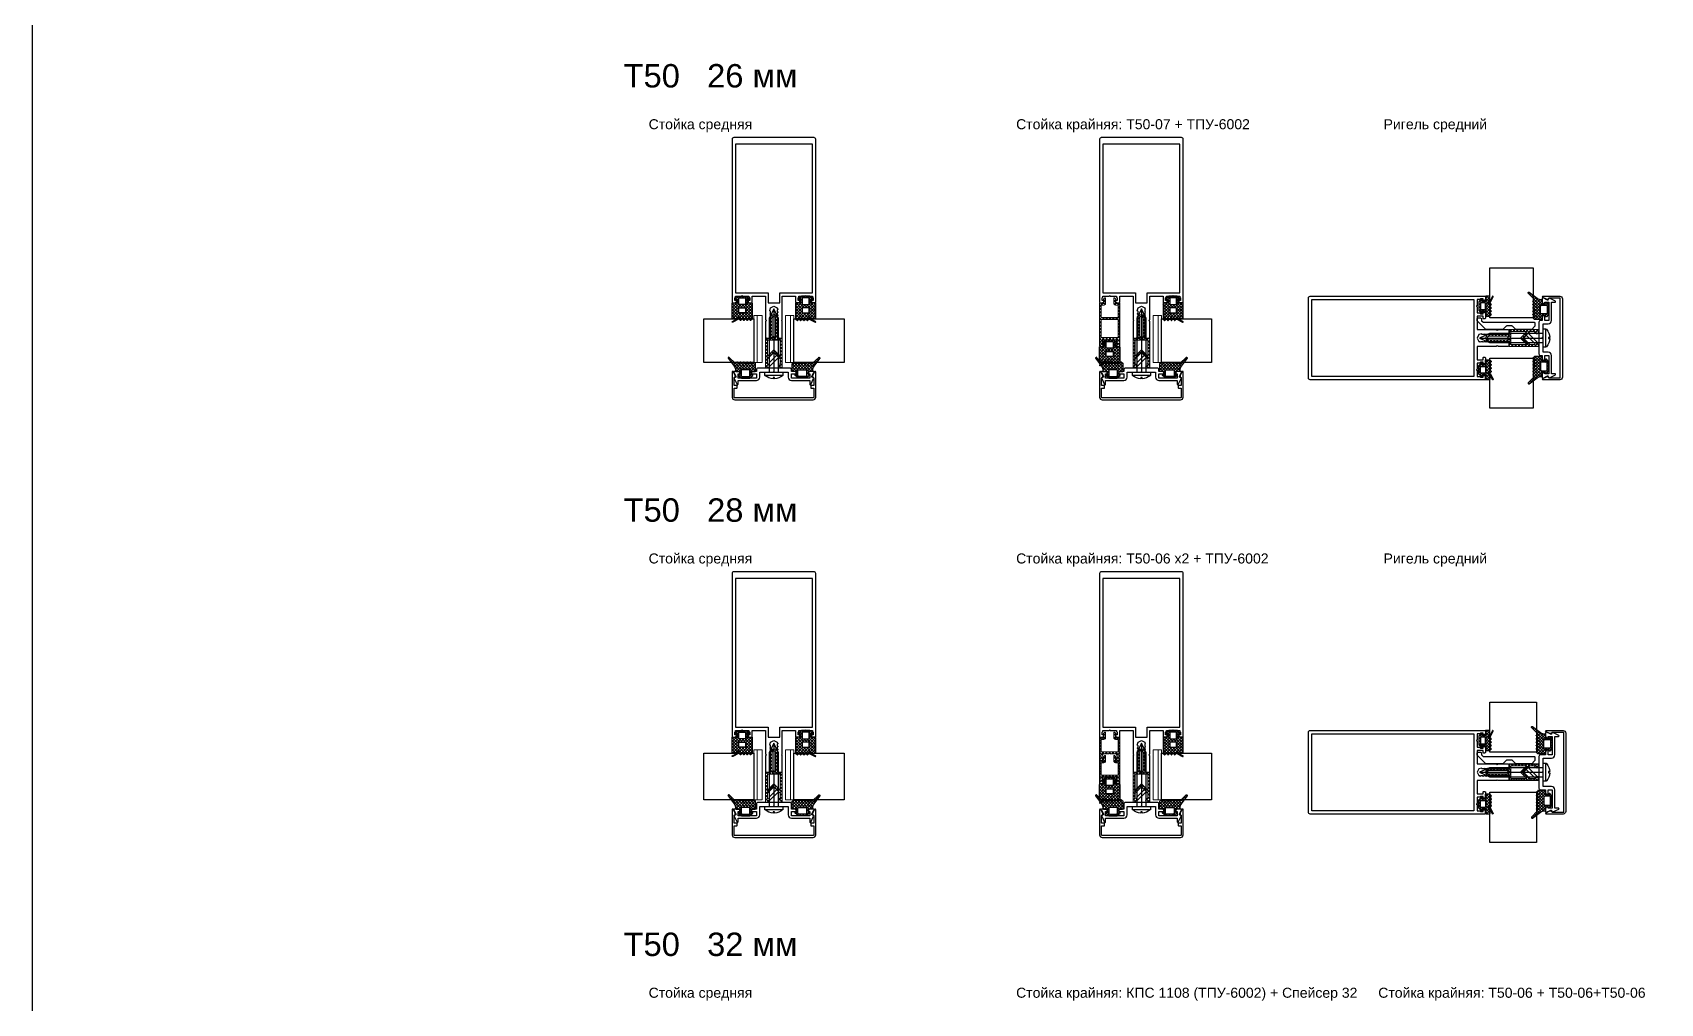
# Model space of a CAD drawing. Header units: millimetres. Extents: x 1744 to 18744, y -2272 to 2782.
# Drawn here: x 12119 to 13093, y -409 to 172 of the extents above; entities that cross this region are included whole.
import ezdxf

# ---------------------------------------------------------------- set-up
doc = ezdxf.new("R2010")
doc.units = ezdxf.units.MM
doc.layers.add('Steklopaket', color=5, linetype='Continuous')
doc.layers.add('подписи', color=7, linetype='Continuous')
for name, color, linetype, lineweight in [('Подкладки', 1, 'Continuous', 20), ('Уплотнители', 1, 'Continuous', 20), ('Штриховка', 1, 'Continuous', 5)]:
    doc.layers.add(name, color=color, linetype=linetype, lineweight=lineweight)
doc.styles.get("Standard").update_dxf_attribs({"font": 'arial.ttf'})

# ---------------------------------------------------------------- blocks, each defined once
blk = doc.blocks.new('КП45548')
at = {"color": 146, "true_color": 0x105689}
blk.add_lwpolyline([(-25, 21.5, 0.414214), (-24.5, 21), (-23.57, 21, 0.116434), (-23.44, 21.03), (-22.67, 21.42, 0.284079), (-22.5, 21.69), (-22.5, 22.2, 0.414214), (-22.8, 22.5), (-23.5, 22.5), (-23.5, 24), (-23.09, 24.41, 0.198912), (-23, 24.62), (-23, 25), (-19.44, 25, 0.284079), (-19.17, 25.17), (-19, 25.5), (-18.83, 25.17, 0.284079), (-18.56, 25), (-15, 25), (-15, 24.62, 0.198912), (-14.91, 24.41), (-14.5, 24), (-14.5, 22.5), (-15.2, 22.5, 0.414214), (-15.5, 22.2), (-15.5, 21.69, 0.284079), (-15.33, 21.42), (-14.56, 21.03, 0.116434), (-14.43, 21), (-13.5, 21, 0.414214), (-13, 21.5), (-13, 25), (-5, 25), (-5, 11.12, 0.198912), (-4.91, 10.91), (-4.5, 10.5), (-4.91, 10.09, 0.198912), (-5, 9.88), (-5, 0.5, 0.414214), (-4.5, 0), (-3.12, 0, 0.198912), (-2.91, 0.09), (-2.09, 0.91, 0.198912), (-2, 1.12), (-2, 1.46, 0.284079), (-2.17, 1.73), (-2.5, 1.9), (-2.17, 2.07, 0.284079), (-2, 2.34), (-2, 3.26, 0.284079), (-2.17, 3.53), (-2.5, 3.7), (-2.17, 3.87, 0.284079), (-2, 4.14), (-2, 5.06, 0.284079), (-2.17, 5.33), (-2.5, 5.5), (-2.17, 5.67, 0.284079), (-2, 5.94), (-2, 6.86, 0.284079), (-2.17, 7.13), (-2.5, 7.3), (-2.17, 7.47, 0.284079), (-2, 7.74), (-2, 8.66, 0.284079), (-2.17, 8.93), (-2.5, 9.1), (-2.17, 9.27, 0.284079), (-2, 9.54), (-2, 10.46, 0.284079), (-2.17, 10.73), (-2.5, 10.9), (-2.17, 11.07, 0.284079), (-2, 11.34), (-2, 12.26, 0.284079), (-2.17, 12.53), (-2.5, 12.7), (-2.17, 12.87, 0.284079), (-2, 13.14), (-2, 14.06, 0.284079), (-2.17, 14.33), (-2.5, 14.5), (-2.17, 14.67, 0.284079), (-2, 14.94), (-2, 15.86, 0.284079), (-2.17, 16.13), (-2.5, 16.3), (-2, 18), (0, 19), (2, 18), (2, 17.64, 0.284079), (2.17, 17.37), (2.5, 17.2), (2.17, 17.03, 0.284079), (2, 16.76), (2, 15.84, 0.284079), (2.17, 15.57), (2.5, 15.4), (2.17, 15.23, 0.284079), (2, 14.96), (2, 14.04, 0.284079), (2.17, 13.77), (2.5, 13.6), (2.17, 13.43, 0.284079), (2, 13.16), (2, 12.24, 0.284079), (2.17, 11.97), (2.5, 11.8), (2.17, 11.63, 0.284079), (2, 11.36), (2, 10.44, 0.284079), (2.17, 10.17), (2.5, 10), (2.17, 9.83, 0.284079), (2, 9.56), (2, 8.64, 0.284079), (2.17, 8.37), (2.5, 8.2), (2.17, 8.03, 0.284079), (2, 7.76), (2, 6.84, 0.284079), (2.17, 6.57), (2.5, 6.4), (2.17, 6.23, 0.284079), (2, 5.96), (2, 5.04, 0.284079), (2.17, 4.77), (2.5, 4.6), (2.17, 4.43, 0.284079), (2, 4.16), (2, 3.24, 0.284079), (2.17, 2.97), (2.5, 2.8), (2.17, 2.63, 0.284079), (2, 2.36), (2, 1.12, 0.198912), (2.09, 0.91), (2.91, 0.09, 0.198912), (3.12, 0), (4.5, 0, 0.414214), (5, 0.5), (5, 9.88, 0.198912), (4.91, 10.09), (4.5, 10.5), (4.91, 10.91, 0.198912), (5, 11.12), (5, 25), (13, 25), (13, 21.5, 0.414214), (13.5, 21), (14.43, 21, 0.116434), (14.56, 21.03), (15.33, 21.42, 0.284079), (15.5, 21.69), (15.5, 22.2, 0.414214), (15.2, 22.5), (14.5, 22.5), (14.5, 24), (14.91, 24.41, 0.198912), (15, 24.62), (15, 25), (18.56, 25, 0.284079), (18.83, 25.17), (19, 25.5), (19.17, 25.17, 0.284079), (19.44, 25), (23, 25), (23, 24.62, 0.198912), (23.09, 24.41), (23.5, 24), (23.5, 22.5), (22.8, 22.5, 0.414214), (22.5, 22.2), (22.5, 21.69, 0.284079), (22.67, 21.42), (23.44, 21.03, 0.116434), (23.57, 21), (24.5, 21, 0.414214), (25, 21.5), (25, 119, 0.414214), (24, 120), (-24, 120, 0.414214), (-25, 119)], format="xyb", close=True, dxfattribs=at)
blk.add_lwpolyline([(-3.5, 27), (-3.5, 21), (3.5, 21), (3.5, 27), (23, 27), (23, 116), (-23, 116), (-23, 27)], close=True, dxfattribs=at)
blk = doc.blocks.new('ТПУ-6002')
at = {"true_color": 0xafd9aa}
h = blk.add_hatch(dxfattribs=at)
h.set_pattern_fill('ANSI37', color=9, scale=10, angle=180, style=0)
h.set_pattern_definition([(225, (359.6389, 110.4286), (0.8838835, -0.8838835), []), (315, (359.6389, 110.4286), (0.8838835, 0.8838835), [])])
edge = h.paths.add_edge_path(flags=16)
edge.add_line((1.75, -1), (-1.75, -1))
edge.add_arc((-1.75, -1.25), 0.25, 90, 180)
edge.add_line((-2, -1.25), (-2, -4.75))
edge.add_arc((-1.75, -4.75), 0.25, 180, 270)
edge.add_line((-1.75, -5), (1.75, -5))
edge.add_arc((1.75, -4.75), 0.25, 270, 360)
edge.add_line((2, -4.75), (2, -1.25))
edge.add_arc((1.75, -1.25), 0.25, 0, 90)
edge = h.paths.add_edge_path()
edge.add_line((2.37, -12.66), (4.04, -13.57))
edge.add_arc((4.16, -13.35), 0.25, 241.51963, 270)
edge.add_line((4.16, -13.6), (5.75, -13.6))
edge.add_arc((5.75, -13.35), 0.25, 270, 360)
edge.add_line((6, -13.35), (6, -4.25))
edge.add_arc((5.75, -4.25), 0.25, 0, 90)
edge.add_line((5.75, -4), (3.25, -4))
edge.add_arc((3.25, -3.75), 0.25, 180, 270, ccw=False)
edge.add_line((3, -3.75), (3, -2.25))
edge.add_arc((3.25, -2.25), 0.25, 90, 180, ccw=False)
edge.add_line((3.25, -2), (3.9, -2))
edge.add_arc((3.9, -1.75), 0.25, 270, 405.06464)
edge.add_line((4.08, -1.57), (2.57, -0.07))
edge.add_arc((2.4, -0.25), 0.25, 45.06464, 90)
edge.add_line((2.4, 0), (-2.4, 0))
edge.add_arc((-2.4, -0.25), 0.25, 90, 134.93536)
edge.add_line((-2.57, -0.07), (-4.08, -1.57))
edge.add_arc((-3.9, -1.75), 0.25, 134.93536, 270)
edge.add_line((-3.9, -2), (-3.25, -2))
edge.add_arc((-3.25, -2.25), 0.25, 0, 90, ccw=False)
edge.add_line((-3, -2.25), (-3, -3.75))
edge.add_arc((-3.25, -3.75), 0.25, -90, 0, ccw=False)
edge.add_line((-3.25, -4), (-5.75, -4))
edge.add_arc((-5.75, -4.25), 0.25, 90, 180)
edge.add_line((-6, -4.25), (-6, -13.5))
edge.add_arc((-5.75, -13.5), 0.25, 180, 225)
edge.add_line((-5.93, -13.67), (-5.18, -14.42))
edge.add_arc((-5, -14.25), 0.25, 225, 315)
edge.add_line((-4.82, -14.42), (-4.18, -13.78))
edge.add_arc((-4, -13.95), 0.25, 45, 135, ccw=False)
edge.add_line((-3.82, -13.78), (-3.18, -14.42))
edge.add_arc((-3, -14.25), 0.25, 225, 315)
edge.add_line((-2.82, -14.42), (-2.18, -13.78))
edge.add_arc((-2, -13.95), 0.25, 45, 135, ccw=False)
edge.add_line((-1.82, -13.78), (-1.18, -14.42))
edge.add_arc((-1, -14.25), 0.25, 225, 315)
edge.add_line((-0.82, -14.42), (-0.18, -13.78))
edge.add_arc((0, -13.95), 0.25, 45, 135, ccw=False)
edge.add_line((0.18, -13.78), (0.82, -14.42))
edge.add_arc((1, -14.25), 0.25, 225, 315)
edge.add_line((1.18, -14.42), (1.87, -13.73))
edge.add_arc((2.04, -13.91), 0.25, 61.51963, 135, ccw=False)
edge.add_line((2.16, -13.69), (5.63, -15.57))
edge.add_arc((5.75, -15.35), 0.25, 241.51963, 421.51963)
edge.add_line((5.87, -15.13), (2.13, -13.1))
edge.add_arc((2.25, -12.88), 0.25, 61.51963, 241.51963, ccw=False)
edge = h.paths.add_edge_path(flags=16)
edge.add_line((1.75, -7), (-1.75, -7))
edge.add_arc((-1.75, -7.25), 0.25, 90, 180)
edge.add_line((-2, -7.25), (-2, -9.75))
edge.add_arc((-1.75, -9.75), 0.25, 180, 270)
edge.add_line((-1.75, -10), (1.75, -10))
edge.add_arc((1.75, -9.75), 0.25, 270, 360)
edge.add_line((2, -9.75), (2, -7.25))
edge.add_arc((1.75, -7.25), 0.25, 0, 90)
at = {"color": 9, "true_color": 0xafd9aa}
for points in [[(2.37, -12.66), (4.04, -13.57, 0.124913), (4.16, -13.6), (5.75, -13.6, 0.414214), (6, -13.35), (6, -4.25, 0.414214), (5.75, -4), (3.25, -4, -0.414214), (3, -3.75), (3, -2.25, -0.414214), (3.25, -2), (3.9, -2, 0.668587), (4.08, -1.57), (2.57, -0.07, 0.198619), (2.4, 0), (-2.4, 0, 0.198619), (-2.57, -0.07), (-4.08, -1.57, 0.668587), (-3.9, -2), (-3.25, -2, -0.414214), (-3, -2.25), (-3, -3.75, -0.414214), (-3.25, -4), (-5.75, -4, 0.414214), (-6, -4.25), (-6, -13.5, 0.198912), (-5.93, -13.67), (-5.18, -14.42, 0.414214), (-4.82, -14.42), (-4.18, -13.78, -0.414214), (-3.82, -13.78), (-3.18, -14.42, 0.414214), (-2.82, -14.42), (-2.18, -13.78, -0.414214), (-1.82, -13.78), (-1.18, -14.42, 0.414214), (-0.82, -14.42), (-0.18, -13.78, -0.414214), (0.18, -13.78), (0.82, -14.42, 0.414214), (1.18, -14.42), (1.87, -13.73, -0.332076), (2.16, -13.69), (5.63, -15.57, 1), (5.87, -15.13), (2.13, -13.1, -1)], [(1.75, -1), (-1.75, -1, 0.414214), (-2, -1.25), (-2, -4.75, 0.414214), (-1.75, -5), (1.75, -5, 0.414214), (2, -4.75), (2, -1.25, 0.414214)], [(1.75, -7), (-1.75, -7, 0.414214), (-2, -7.25), (-2, -9.75, 0.414214), (-1.75, -10), (1.75, -10, 0.414214), (2, -9.75), (2, -7.25, 0.414214)]]:
    blk.add_lwpolyline(points, format="xyb", close=True, dxfattribs=at)
blk = doc.blocks.new('КПС 758')
blk.add_lwpolyline([(-23.77, 2.33, 0.414214), (-23.63, 1.93), (-22.87, 1.58, -0.414214), (-22.73, 1.18), (-23.97, -1.49, 0.548619), (-23.7, -1.92), (-21.57, -1.92, 0.116434), (-21.44, -1.89), (-20.67, -1.5, 0.284079), (-20.5, -1.23), (-20.5, -0.72, 0.414214), (-20.8, -0.42), (-21.5, -0.42), (-21.5, 2.08), (-10.5, 2.08), (-10.5, -0.42), (-13.2, -0.42, 0.414214), (-13.5, -0.72), (-13.5, -1.23, 0.284079), (-13.33, -1.5), (-12.56, -1.89, 0.116434), (-12.43, -1.92), (-10.5, -1.92), (-10.5, -2.92, 0.414214), (-9.5, -3.92), (9.5, -3.92, 0.414214), (10.5, -2.92), (10.5, -1.92), (12.43, -1.92, 0.116434), (12.56, -1.89), (13.33, -1.5, 0.284079), (13.5, -1.23), (13.5, -0.72, 0.414214), (13.2, -0.42), (10.5, -0.42), (10.5, 2.08), (21.5, 2.08), (21.5, -0.42), (20.8, -0.42, 0.414214), (20.5, -0.72), (20.5, -1.23, 0.284079), (20.67, -1.5), (21.44, -1.89, 0.116434), (21.57, -1.92), (23.7, -1.92, 0.548619), (23.97, -1.49), (22.73, 1.18, -0.414214), (22.87, 1.58), (23.63, 1.93, 0.414214), (23.77, 2.33), (22.1, 5.91, 0.291473), (21.83, 6.08), (21.8, 6.08, 0.414214), (21.5, 5.78), (21.5, 3.58), (10.5, 3.58, 0.414214), (8.5, 1.58), (8.5, -1.42), (0.62, -1.42, 0.198912), (0.41, -1.51), (0, -1.92), (-0.41, -1.51, 0.198912), (-0.62, -1.42), (-8.5, -1.42), (-8.5, 1.58, 0.414214), (-10.5, 3.58), (-21.5, 3.58), (-21.5, 5.78, 0.414214), (-21.8, 6.08), (-21.83, 6.08, 0.291473), (-22.1, 5.91)], format="xyb", close=True)
blk = doc.blocks.new('ТПУ-007ММ')
at = {"true_color": 0xafd9aa}
h = blk.add_hatch(dxfattribs=at)
h.set_pattern_fill('ANSI37', color=9, scale=10, angle=180, style=0)
h.set_pattern_definition([(225, (-3851.0623, 2334.4012), (0.88388348, -0.88388348), []), (315, (-3851.0623, 2334.4012), (0.88388348, 0.88388348), [])])
edge = h.paths.add_edge_path(flags=16)
edge.add_line((2.1, -1), (-2.1, -1))
edge.add_arc((-2.1, -1.5), 0.5, 90, 180)
edge.add_line((-2.6, -1.5), (-2.6, -4.5))
edge.add_arc((-2.1, -4.5), 0.5, 180, 270)
edge.add_line((-2.1, -5), (2.1, -5))
edge.add_arc((2.1, -4.5), 0.5, 270, 360)
edge.add_line((2.6, -4.5), (2.6, -1.5))
edge.add_arc((2.1, -1.5), 0.5, 0, 90)
edge = h.paths.add_edge_path()
edge.add_arc((-3.85, -2.25), 0.25, 0, 90, ccw=False)
edge.add_line((-3.6, -2.25), (-3.6, -3.75))
edge.add_arc((-3.85, -3.75), 0.25, -90, 0, ccw=False)
edge.add_line((-3.85, -4), (-5.75, -4))
edge.add_arc((-5.75, -4.25), 0.25, 90, 180)
edge.add_line((-6, -4.25), (-6, -8.62))
edge.add_arc((-5.8, -8.62), 0.2, 180, 225)
edge.add_line((-5.94, -8.76), (-5.18, -9.53))
edge.add_arc((-5, -9.35), 0.25, 225, 315)
edge.add_line((-4.82, -9.53), (-4.18, -8.88))
edge.add_arc((-4, -9.06), 0.25, 45, 135, ccw=False)
edge.add_line((-3.82, -8.88), (-3.18, -9.53))
edge.add_arc((-3, -9.35), 0.25, 225, 315)
edge.add_line((-2.82, -9.53), (-2.18, -8.88))
edge.add_arc((-2, -9.06), 0.25, 45, 135, ccw=False)
edge.add_line((-1.82, -8.88), (-1.18, -9.53))
edge.add_arc((-1, -9.35), 0.25, 225, 315)
edge.add_line((-0.82, -9.53), (-0.18, -8.88))
edge.add_arc((0, -9.06), 0.25, 45, 135, ccw=False)
edge.add_line((0.18, -8.88), (0.82, -9.53))
edge.add_arc((1, -9.35), 0.25, 225, 315)
edge.add_line((1.18, -9.53), (1.82, -8.88))
edge.add_arc((2, -9.06), 0.25, 45, 135, ccw=False)
edge.add_line((2.18, -8.88), (2.82, -9.53))
edge.add_arc((3, -9.35), 0.25, 225, 315)
edge.add_line((3.18, -9.53), (3.82, -8.88))
edge.add_arc((4, -9.06), 0.25, 45, 135, ccw=False)
edge.add_line((4.18, -8.88), (4.82, -9.53))
edge.add_arc((5, -9.35), 0.25, 225, 315)
edge.add_line((5.18, -9.53), (5.82, -8.88))
edge.add_arc((6, -9.06), 0.25, 45, 135, ccw=False)
edge.add_line((6.18, -8.88), (9.82, -12.42))
edge.add_arc((10, -12.25), 0.25, 225, 315)
edge.add_line((10.18, -12.42), (10.39, -12.21))
edge.add_arc((10.21, -12.04), 0.25, 315, 380.22486)
edge.add_line((10.44, -11.95), (6.8, -7.06))
edge.add_arc((10, -4.67), 4, 180, 216.76049, ccw=False)
edge.add_line((6, -4.67), (6, -4.3))
edge.add_arc((5.7, -4.3), 0.3, 360, 450)
edge.add_line((5.7, -4), (3.85, -4))
edge.add_arc((3.85, -3.75), 0.25, 180, 270, ccw=False)
edge.add_line((3.6, -3.75), (3.6, -2.25))
edge.add_arc((3.85, -2.25), 0.25, 90, 180, ccw=False)
edge.add_line((3.85, -2), (4.1, -2))
edge.add_arc((4.1, -1.75), 0.25, 270, 405.06464)
edge.add_line((4.28, -1.57), (2.57, -0.07))
edge.add_arc((2.4, -0.25), 0.25, 45.06464, 90)
edge.add_line((2.4, 0), (-2.4, 0))
edge.add_arc((-2.4, -0.25), 0.25, 90, 134.93536)
edge.add_line((-2.57, -0.07), (-4.28, -1.57))
edge.add_arc((-4.1, -1.75), 0.25, 134.93536, 270)
edge.add_line((-4.1, -2), (-3.85, -2))
at = {"color": 9, "true_color": 0xafd9aa}
for points in [[(-3.85, -2, -0.414214), (-3.6, -2.25), (-3.6, -3.75, -0.414214), (-3.85, -4), (-5.75, -4, 0.414214), (-6, -4.25), (-6, -8.62, 0.198912), (-5.94, -8.76), (-5.18, -9.53, 0.414214), (-4.82, -9.53), (-4.18, -8.88, -0.414214), (-3.82, -8.88), (-3.18, -9.53, 0.414214), (-2.82, -9.53), (-2.18, -8.88, -0.414214), (-1.82, -8.88), (-1.18, -9.53, 0.414214), (-0.82, -9.53), (-0.18, -8.88, -0.414214), (0.18, -8.88), (0.82, -9.53, 0.414214), (1.18, -9.53), (1.82, -8.88, -0.414214), (2.18, -8.88), (2.82, -9.53, 0.414214), (3.18, -9.53), (3.82, -8.88, -0.414214), (4.18, -8.88), (4.82, -9.53, 0.414214), (5.18, -9.53), (5.82, -8.88, -0.414214), (6.18, -8.88), (9.82, -12.42, 0.414214), (10.18, -12.42), (10.39, -12.21, 0.292538), (10.44, -11.95), (6.8, -7.06, -0.161788), (6, -4.67), (6, -4.3, 0.414214), (5.7, -4), (3.85, -4, -0.414214), (3.6, -3.75), (3.6, -2.25, -0.414214), (3.85, -2), (4.1, -2, 0.668587), (4.28, -1.57), (2.57, -0.07, 0.198619), (2.4, 0), (-2.4, 0, 0.198619), (-2.57, -0.07), (-4.28, -1.57, 0.668587), (-4.1, -2)], [(2.1, -1), (-2.1, -1, 0.414214), (-2.6, -1.5), (-2.6, -4.5, 0.414214), (-2.1, -5), (2.1, -5, 0.414214), (2.6, -4.5), (2.6, -1.5, 0.414214)]]:
    blk.add_lwpolyline(points, format="xyb", close=True, dxfattribs=at)
blk = doc.blocks.new('КП45310')
at = {"color": 0}
blk.add_lwpolyline([(23.8, -4.26), (23.8, -8.78, -0.279739), (23.48, -9.31, 0.401559), (23.17, -10.23), (24.24, -12.52, 0.802585), (25, -12.36), (25, 2.74, 0.414214), (23.5, 4.24), (-23.5, 4.24, 0.414214), (-25, 2.74), (-25, -12.36, 0.802585), (-24.24, -12.52), (-23.17, -10.23, 0.401559), (-23.48, -9.31, -0.279739), (-23.8, -8.78), (-23.8, -4.26), (-22.3, -4.26, 0.414214), (-22, -3.96), (-22, -3.06, 0.414214), (-22.3, -2.76), (-23.8, -2.76), (-23.8, 2.74, -0.414214), (-23.5, 3.04), (23.5, 3.04, -0.414214), (23.8, 2.74), (23.8, -2.76), (22.3, -2.76, 0.414214), (22, -3.06), (22, -3.96, 0.414214), (22.3, -4.26)], format="xyb", close=True, dxfattribs=at)
blk = doc.blocks.new('ВС 5.5х38 А2 DIN7981')
for p, q in [((0, 38), (0, 0)), ((-5.4, -1.69), (5.4, -1.69))]:
    blk.add_line(p, q)
for points in [[(2.75, 0), (2.75, 32.1), (0, 38), (-2.75, 32.1), (-2.75, 0)], [(-2.75, 3.33), (2.75, 8.83), (2.75, 11.12), (-2.75, 5.62)]]:
    blk.add_lwpolyline(points, close=True)
blk.add_lwpolyline([(-0.39, -3.94, -0.161849), (-5.22, -2.08, -0.223888), (-5.4, -1.69), (-5.4, 0), (5.4, 0), (5.4, -1.69, -0.223888), (5.22, -2.08, -0.161849), (0.39, -3.94), (0.39, -3.24), (-0.39, -3.24)], format="xyb", close=True)
blk = doc.blocks.new('Т50-01')
at = {"layer": 'Штриховка', "lineweight": 5}
h = blk.add_hatch(dxfattribs=at)
h.set_pattern_fill('ANSI37', color=256, scale=11.2, angle=90, style=0)
h.set_pattern_definition([(135, (-7160.1142, 3974.9053), (-0.9899495, -0.9899495), []), (225, (-7160.1142, 3974.9053), (0.9899495, -0.9899495), [])])
h.paths.add_polyline_path([(-13.2, -0.7), (-12.5, 0), (-13.2, 0.7), (-13.2, 3.8), (-22.8, 3.8), (-19, 0), (-22.8, -3.8), (-13.2, -3.8)], flags=16)
edge = h.paths.add_edge_path()
edge.add_line((-12, -4.7), (-12, -2.25))
edge.add_arc((-11.75, -2.25), 0.25, 90, 180, ccw=False)
edge.add_line((-11.75, -2), (-5.2, -2))
edge.add_arc((-5, -1.85), 0.25, 216.8699, 323.1301)
edge.add_line((-4.8, -2), (0, -2))
edge.add_arc((0, 0), 2, 270, 450)
edge.add_line((0, 2), (-4.8, 2))
edge.add_arc((-5, 1.85), 0.25, 36.8699, 143.1301)
edge.add_line((-5.2, 2), (-11.75, 2))
edge.add_arc((-11.75, 2.25), 0.25, 180, 270, ccw=False)
edge.add_line((-12, 2.25), (-12, 4.7))
edge.add_arc((-12.3, 4.7), 0.3, 360, 450)
edge.add_line((-12.3, 5), (-29.7, 5))
edge.add_arc((-29.7, 4.7), 0.3, 90, 180)
edge.add_line((-30, 4.7), (-30, 3.75))
edge.add_arc((-28.75, 3.75), 1.25, 180, 350.7182)
edge.add_arc((-27.22, 3.5), 0.3, 90, 170.7182, ccw=False)
edge.add_line((-27.22, 3.8), (-24.5, 3.8))
edge.add_line((-24.5, 3.8), (-20.7, 0))
edge.add_line((-20.7, 0), (-24.5, -3.8))
edge.add_line((-24.5, -3.8), (-27.22, -3.8))
edge.add_arc((-27.22, -3.5), 0.3, 189.2818, 270, ccw=False)
edge.add_arc((-28.75, -3.75), 1.25, 9.2818, 180)
edge.add_line((-30, -3.75), (-30, -4.7))
edge.add_arc((-29.7, -4.7), 0.3, 180, 270)
edge.add_line((-29.7, -5), (-12.3, -5))
edge.add_arc((-12.3, -4.7), 0.3, 270, 360)
edge = h.paths.add_edge_path(flags=16)
edge.add_line((-11, 0), (-12, -1))
edge.add_line((-12, -1), (0, -1))
edge.add_arc((0, 0), 1, 270, 450)
edge.add_line((0, 1), (-12, 1))
edge.add_line((-12, 1), (-11, 0))
at = {"layer": 'Уплотнители'}
for points in [[(-12, -4.7), (-12, -2.25, -0.414214), (-11.75, -2), (-5.2, -2, 0.5), (-4.8, -2), (0, -2, 1), (0, 2), (-4.8, 2, 0.5), (-5.2, 2), (-11.75, 2, -0.414214), (-12, 2.25), (-12, 4.7, 0.414214), (-12.3, 5), (-29.7, 5, 0.414214), (-30, 4.7), (-30, 3.75, 0.922113), (-27.52, 3.55, -0.367523), (-27.22, 3.8), (-24.5, 3.8), (-20.7, 0), (-24.5, -3.8), (-27.22, -3.8, -0.367523), (-27.52, -3.55, 0.922113), (-30, -3.75), (-30, -4.7, 0.414214), (-29.7, -5), (-12.3, -5, 0.414214)], [(-11, 0), (-12, -1), (0, -1, 1), (0, 1), (-12, 1), (-11, 0)]]:
    blk.add_lwpolyline(points, format="xyb", close=True, dxfattribs=at)
blk.add_lwpolyline([(-13.2, -0.7), (-12.5, 0), (-13.2, 0.7), (-13.2, 3.8), (-22.8, 3.8), (-19, 0), (-22.8, -3.8), (-13.2, -3.8)], close=True, dxfattribs=at)
blk = doc.blocks.new('Т50-07')
at = {"layer": 'Штриховка', "lineweight": 5}
h = blk.add_hatch(dxfattribs=at)
h.set_pattern_fill('ANSI37', color=256, scale=11.2, angle=90, style=0)
h.set_pattern_definition([(135, (-11406.9071, 3792.9893), (-0.9899495, -0.9899495), []), (225, (-11406.9071, 3792.9893), (0.9899495, -0.9899495), [])])
h.paths.add_polyline_path([(1.2, 5), (1.2, -5), (12, -5), (12, 5)], flags=16)
edge = h.paths.add_edge_path()
edge.add_line((0, 5), (-7.5, 5))
edge.add_line((-7.5, 5), (-7.5, 3.5))
edge.add_arc((-8.5, 3.5), 1, -90, 0, ccw=False)
edge.add_line((-8.5, 2.5), (-11.48, 2.5))
edge.add_arc((-11.48, 2.82), 0.317, 135, 270, ccw=False)
edge.add_line((-11.71, 3.04), (-11.04, 3.71))
edge.add_arc((-10.82, 3.5), 0.3, 45, 135, ccw=False)
edge.add_line((-10.61, 3.71), (-10.4, 3.5))
edge.add_line((-10.4, 3.5), (-8.5, 3.5))
edge.add_line((-8.5, 3.5), (-8.5, 4.8))
edge.add_arc((-8.5, 5.1), 0.3, 180, 270, ccw=False)
edge.add_line((-8.8, 5.1), (-8.8, 5.7))
edge.add_arc((-8.5, 5.7), 0.3, 90, 180, ccw=False)
edge.add_line((-8.5, 6), (16.7, 6))
edge.add_arc((16.7, 5.5), 0.5, 0, 90, ccw=False)
edge.add_line((17.2, 5.5), (17.2, 4.57))
edge.add_arc((16.9, 4.57), 0.3, -26.56505, 0, ccw=False)
edge.add_line((17.17, 4.44), (16.78, 3.67))
edge.add_arc((16.51, 3.8), 0.3, 270, 333.43495, ccw=False)
edge.add_line((16.51, 3.5), (16, 3.5))
edge.add_arc((16, 3.8), 0.3, 180, 270, ccw=False)
edge.add_line((15.7, 3.8), (15.7, 4.5))
edge.add_line((15.7, 4.5), (14.2, 4.5))
edge.add_line((14.2, 4.5), (13.79, 4.09))
edge.add_arc((13.58, 4.3), 0.3, 270, 315, ccw=False)
edge.add_line((13.58, 4), (13.2, 4))
edge.add_line((13.2, 4), (13.2, 0.62))
edge.add_arc((12.9, 0.62), 0.3, -45, 0, ccw=False)
edge.add_line((13.11, 0.41), (12.7, 0))
edge.add_line((12.7, 0), (13.11, -0.41))
edge.add_arc((12.9, -0.62), 0.3, 0, 45, ccw=False)
edge.add_line((13.2, -0.62), (13.2, -4))
edge.add_line((13.2, -4), (13.58, -4))
edge.add_arc((13.58, -4.3), 0.3, 45, 90, ccw=False)
edge.add_line((13.79, -4.09), (14.2, -4.5))
edge.add_line((14.2, -4.5), (15.7, -4.5))
edge.add_line((15.7, -4.5), (15.7, -3.8))
edge.add_arc((16, -3.8), 0.3, 90, 180, ccw=False)
edge.add_line((16, -3.5), (16.51, -3.5))
edge.add_arc((16.51, -3.8), 0.3, 26.56505, 90, ccw=False)
edge.add_line((16.78, -3.67), (17.17, -4.44))
edge.add_arc((16.9, -4.57), 0.3, 0, 26.56505, ccw=False)
edge.add_line((17.2, -4.57), (17.2, -5.5))
edge.add_arc((16.7, -5.5), 0.5, -90, 0, ccw=False)
edge.add_line((16.7, -6), (-8.5, -6))
edge.add_arc((-8.5, -5.7), 0.3, 180, 270, ccw=False)
edge.add_line((-8.8, -5.7), (-8.8, -5.1))
edge.add_arc((-8.5, -5.1), 0.3, 90, 180, ccw=False)
edge.add_line((-8.5, -4.8), (-8.5, -3.5))
edge.add_line((-8.5, -3.5), (-10.4, -3.5))
edge.add_line((-10.4, -3.5), (-10.61, -3.71))
edge.add_arc((-10.82, -3.5), 0.3, 225, 315, ccw=False)
edge.add_line((-11.04, -3.71), (-11.71, -3.04))
edge.add_arc((-11.48, -2.82), 0.317, 90, 225, ccw=False)
edge.add_line((-11.48, -2.5), (-8.5, -2.5))
edge.add_arc((-8.5, -3.5), 1, 0, 90, ccw=False)
edge.add_line((-7.5, -3.5), (-7.5, -5))
edge.add_line((-7.5, -5), (0, -5))
edge.add_line((0, -5), (0, 5))
at = {"layer": 'Уплотнители'}
blk.add_lwpolyline([(0, 5), (-7.5, 5), (-7.5, 3.5, -0.414214), (-8.5, 2.5), (-11.48, 2.5, -0.668179), (-11.71, 3.04), (-11.04, 3.71, -0.414214), (-10.61, 3.71), (-10.4, 3.5), (-8.5, 3.5), (-8.5, 4.8, -0.414214), (-8.8, 5.1), (-8.8, 5.7, -0.414214), (-8.5, 6), (16.7, 6, -0.414214), (17.2, 5.5), (17.2, 4.57, -0.116434), (17.17, 4.44), (16.78, 3.67, -0.284079), (16.51, 3.5), (16, 3.5, -0.414214), (15.7, 3.8), (15.7, 4.5), (14.2, 4.5), (13.79, 4.09, -0.198912), (13.58, 4), (13.2, 4), (13.2, 0.62, -0.198912), (13.11, 0.41), (12.7, 0), (13.11, -0.41, -0.198912), (13.2, -0.62), (13.2, -4), (13.58, -4, -0.198912), (13.79, -4.09), (14.2, -4.5), (15.7, -4.5), (15.7, -3.8, -0.414214), (16, -3.5), (16.51, -3.5, -0.284079), (16.78, -3.67), (17.17, -4.44, -0.116434), (17.2, -4.57), (17.2, -5.5, -0.414214), (16.7, -6), (-8.5, -6, -0.414214), (-8.8, -5.7), (-8.8, -5.1, -0.414214), (-8.5, -4.8), (-8.5, -3.5), (-10.4, -3.5), (-10.61, -3.71, -0.414214), (-11.04, -3.71), (-11.71, -3.04, -0.668179), (-11.48, -2.5), (-8.5, -2.5, -0.414214), (-7.5, -3.5), (-7.5, -5), (0, -5)], format="xyb", close=True, dxfattribs=at)
blk.add_lwpolyline([(1.2, 5), (1.2, -5), (12, -5), (12, 5)], close=True, dxfattribs=at)
blk = doc.blocks.new('КП45550')
at = {"color": 217, "true_color": 0x93278f}
blk.add_lwpolyline([(-5, 6.38, -0.198912), (-4.91, 6.59), (-4.5, 7), (-4.91, 7.41, -0.198912), (-5, 7.62), (-5, 19), (-13, 19), (-13, 15.5), (-12, 15.5, -0.414214), (-11.5, 15), (-11.5, 14.5, -0.414214), (-12, 14), (-14.43, 14, -0.116434), (-14.56, 14.03), (-15.33, 14.42, -0.284079), (-15.5, 14.69), (-15.5, 15.2, -0.414214), (-15.2, 15.5), (-14.5, 15.5), (-14.5, 17), (-14.91, 17.41, -0.198912), (-15, 17.62), (-15, 19), (-18.56, 19, -0.284079), (-18.83, 19.17), (-19, 19.5), (-19.17, 19.17, -0.284079), (-19.44, 19), (-23, 19), (-23, 17.62, -0.198912), (-23.09, 17.41), (-23.5, 17), (-23.5, 15.5), (-22.8, 15.5, -0.414214), (-22.5, 15.2), (-22.5, 14.69, -0.284079), (-22.67, 14.42), (-23.44, 14.03, -0.116434), (-23.57, 14), (-24.5, 14, -0.414214), (-25, 14.5), (-25, 119, -0.414214), (-24, 120), (24, 120, -0.414214), (25, 119), (25, 14.5, -0.414214), (24.5, 14), (23.57, 14, -0.116434), (23.44, 14.03), (22.67, 14.42, -0.284079), (22.5, 14.69), (22.5, 15.2, -0.414214), (22.8, 15.5), (23.5, 15.5), (23.5, 17), (23.09, 17.41, -0.198912), (23, 17.62), (23, 19), (19.44, 19, -0.284079), (19.17, 19.17), (19, 19.5), (18.83, 19.17, -0.284079), (18.56, 19), (15, 19), (15, 17.62, -0.198912), (14.91, 17.41), (14.5, 17), (14.5, 15.5), (15.2, 15.5, -0.414214), (15.5, 15.2), (15.5, 14.69, -0.284079), (15.33, 14.42), (14.56, 14.03, -0.116434), (14.43, 14), (12, 14, -0.414214), (11.5, 14.5), (11.5, 15, -0.414214), (12, 15.5), (13, 15.5), (13, 19), (5, 19), (5, 7.62, -0.198912), (4.91, 7.41), (4.5, 7), (4.91, 6.59, -0.198912), (5, 6.38), (5, 0.5, -0.414214), (4.5, 0), (3.12, 0, -0.198912), (2.91, 0.09), (2.09, 0.91, -0.198912), (2, 1.12), (2, 1.46, -0.284079), (2.17, 1.73), (2.5, 1.9), (2.17, 2.07, -0.284079), (2, 2.34), (2, 3.26, -0.284079), (2.17, 3.53), (2.5, 3.7), (2.17, 3.87, -0.284079), (2, 4.14), (2, 5.06, -0.284079), (2.17, 5.33), (2.5, 5.5), (2.17, 5.67, -0.284079), (2, 5.94), (2, 6.86, -0.284079), (2.17, 7.13), (2.5, 7.3), (2.17, 7.47, -0.284079), (2, 7.74), (2, 8.66, -0.284079), (2.17, 8.93), (2.5, 9.1), (2.17, 9.27, -0.284079), (2, 9.54), (2, 10.46, -0.284079), (2.17, 10.73), (2.5, 10.9), (2.17, 11.07, -0.284079), (2, 11.34), (2, 12.26, -0.284079), (2.17, 12.53), (2.5, 12.7), (2.17, 12.87, -0.284079), (2, 13.14), (2, 14.06, -0.284079), (2.17, 14.33), (2.5, 14.5), (2.17, 14.67, -0.284079), (2, 14.94), (2, 15.86, -0.284079), (2.17, 16.13), (2.5, 16.3), (2, 18), (0, 19), (-2, 18), (-2, 17.64, -0.284079), (-2.17, 17.37), (-2.5, 17.2), (-2.17, 17.03, -0.284079), (-2, 16.76), (-2, 15.84, -0.284079), (-2.17, 15.57), (-2.5, 15.4), (-2.17, 15.23, -0.284079), (-2, 14.96), (-2, 14.04, -0.284079), (-2.17, 13.77), (-2.5, 13.6), (-2.17, 13.43, -0.284079), (-2, 13.16), (-2, 12.24, -0.284079), (-2.17, 11.97), (-2.5, 11.8), (-2.17, 11.63, -0.284079), (-2, 11.36), (-2, 10.44, -0.284079), (-2.17, 10.17), (-2.5, 10), (-2.17, 9.83, -0.284079), (-2, 9.56), (-2, 8.64, -0.284079), (-2.17, 8.37), (-2.5, 8.2), (-2.17, 8.03, -0.284079), (-2, 7.76), (-2, 6.84, -0.284079), (-2.17, 6.57), (-2.5, 6.4), (-2.17, 6.23, -0.284079), (-2, 5.96), (-2, 5.04, -0.284079), (-2.17, 4.77), (-2.5, 4.6), (-2.17, 4.43, -0.284079), (-2, 4.16), (-2, 3.24, -0.284079), (-2.17, 2.97), (-2.5, 2.8), (-2.17, 2.63, -0.284079), (-2, 2.36), (-2, 1.12, -0.198912), (-2.09, 0.91), (-2.91, 0.09, -0.198912), (-3.12, 0), (-4.5, 0, -0.414214), (-5, 0.5)], format="xyb", close=True, dxfattribs=at)
blk.add_lwpolyline([(23, 21), (-23, 21), (-23, 118), (23, 118)], close=True, dxfattribs=at)
blk = doc.blocks.new('ТПУ-6001')
at = {"true_color": 0xafd9aa}
h = blk.add_hatch(dxfattribs=at)
h.set_pattern_fill('ANSI37', color=9, scale=10, angle=180, style=0)
h.set_pattern_definition([(225, (-3851.2058, 2316.4733), (0.88388348, -0.88388348), []), (315, (-3851.2058, 2316.4733), (0.88388348, 0.88388348), [])])
edge = h.paths.add_edge_path(flags=16)
edge.add_line((1.75, -1), (-1.75, -1))
edge.add_arc((-1.75, -1.25), 0.25, 90, 180)
edge.add_line((-2, -1.25), (-2, -3.75))
edge.add_arc((-1.75, -3.75), 0.25, 180, 270)
edge.add_line((-1.75, -4), (1.75, -4))
edge.add_arc((1.75, -3.75), 0.25, 270, 360)
edge.add_line((2, -3.75), (2, -1.25))
edge.add_arc((1.75, -1.25), 0.25, 0, 90)
edge = h.paths.add_edge_path()
edge.add_line((2.37, -5.66), (4.04, -6.57))
edge.add_arc((4.16, -6.35), 0.25, 241.51963, 270)
edge.add_line((4.16, -6.6), (5.75, -6.6))
edge.add_arc((5.75, -6.35), 0.25, 270, 360)
edge.add_line((6, -6.35), (6, -4.25))
edge.add_arc((5.75, -4.25), 0.25, 0, 90)
edge.add_line((5.75, -4), (3.25, -4))
edge.add_arc((3.25, -3.75), 0.25, 180, 270, ccw=False)
edge.add_line((3, -3.75), (3, -2.25))
edge.add_arc((3.25, -2.25), 0.25, 90, 180, ccw=False)
edge.add_line((3.25, -2), (3.9, -2))
edge.add_arc((3.9, -1.75), 0.25, 270, 405.06464)
edge.add_line((4.08, -1.57), (2.57, -0.07))
edge.add_arc((2.4, -0.25), 0.25, 45.06464, 90)
edge.add_line((2.4, 0), (-2.4, 0))
edge.add_arc((-2.4, -0.25), 0.25, 90, 134.93536)
edge.add_line((-2.57, -0.07), (-4.08, -1.57))
edge.add_arc((-3.9, -1.75), 0.25, 134.93536, 270)
edge.add_line((-3.9, -2), (-3.25, -2))
edge.add_arc((-3.25, -2.25), 0.25, 0, 90, ccw=False)
edge.add_line((-3, -2.25), (-3, -3.75))
edge.add_arc((-3.25, -3.75), 0.25, -90, 0, ccw=False)
edge.add_line((-3.25, -4), (-5.75, -4))
edge.add_arc((-5.75, -4.25), 0.25, 90, 180)
edge.add_line((-6, -4.25), (-6, -6.5))
edge.add_arc((-5.75, -6.5), 0.25, 180, 225)
edge.add_line((-5.93, -6.67), (-5.18, -7.42))
edge.add_arc((-5, -7.25), 0.25, 225, 315)
edge.add_line((-4.82, -7.42), (-4.18, -6.78))
edge.add_arc((-4, -6.95), 0.25, 45, 135, ccw=False)
edge.add_line((-3.82, -6.78), (-3.18, -7.42))
edge.add_arc((-3, -7.25), 0.25, 225, 315)
edge.add_line((-2.82, -7.42), (-2.18, -6.78))
edge.add_arc((-2, -6.95), 0.25, 45, 135, ccw=False)
edge.add_line((-1.82, -6.78), (-1.18, -7.42))
edge.add_arc((-1, -7.25), 0.25, 225, 315)
edge.add_line((-0.82, -7.42), (-0.18, -6.78))
edge.add_arc((0, -6.95), 0.25, 45, 135, ccw=False)
edge.add_line((0.18, -6.78), (0.82, -7.42))
edge.add_arc((1, -7.25), 0.25, 225, 315)
edge.add_line((1.18, -7.42), (1.87, -6.73))
edge.add_arc((2.04, -6.91), 0.25, 61.51963, 135, ccw=False)
edge.add_line((2.16, -6.69), (5.63, -8.57))
edge.add_arc((5.75, -8.35), 0.25, 241.51963, 421.51963)
edge.add_line((5.87, -8.13), (2.13, -6.1))
edge.add_arc((2.25, -5.88), 0.25, 61.51963, 241.51963, ccw=False)
at = {"color": 9, "true_color": 0xafd9aa}
for points in [[(2.37, -5.66), (4.04, -6.57, 0.124913), (4.16, -6.6), (5.75, -6.6, 0.414214), (6, -6.35), (6, -4.25, 0.414214), (5.75, -4), (3.25, -4, -0.414214), (3, -3.75), (3, -2.25, -0.414214), (3.25, -2), (3.9, -2, 0.668587), (4.08, -1.57), (2.57, -0.07, 0.198619), (2.4, 0), (-2.4, 0, 0.198619), (-2.57, -0.07), (-4.08, -1.57, 0.668587), (-3.9, -2), (-3.25, -2, -0.414214), (-3, -2.25), (-3, -3.75, -0.414214), (-3.25, -4), (-5.75, -4, 0.414214), (-6, -4.25), (-6, -6.5, 0.198912), (-5.93, -6.67), (-5.18, -7.42, 0.414214), (-4.82, -7.42), (-4.18, -6.78, -0.414214), (-3.82, -6.78), (-3.18, -7.42, 0.414214), (-2.82, -7.42), (-2.18, -6.78, -0.414214), (-1.82, -6.78), (-1.18, -7.42, 0.414214), (-0.82, -7.42), (-0.18, -6.78, -0.414214), (0.18, -6.78), (0.82, -7.42, 0.414214), (1.18, -7.42), (1.87, -6.73, -0.332076), (2.16, -6.69), (5.63, -8.57, 1), (5.87, -8.13), (2.13, -6.1, -1)], [(1.75, -1), (-1.75, -1, 0.414214), (-2, -1.25), (-2, -3.75, 0.414214), (-1.75, -4), (1.75, -4, 0.414214), (2, -3.75), (2, -1.25, 0.414214)]]:
    blk.add_lwpolyline(points, format="xyb", close=True, dxfattribs=at)
blk = doc.blocks.new('КП45309')
at = {"color": 0}
blk.add_lwpolyline([(-23.5, 2.52), (23.5, 2.52, -0.414214), (25, 1.02), (25, -9.08, -0.802585), (24.24, -9.24), (23.17, -6.95, -0.401559), (23.48, -6.03, 0.279739), (23.8, -5.5), (23.8, 1.32), (-23.8, 1.32), (-23.8, -5.5, 0.279739), (-23.48, -6.03, -0.401559), (-23.17, -6.95), (-24.24, -9.24, -0.802585), (-25, -9.08), (-25, 1.02, -0.414214)], format="xyb", close=True, dxfattribs=at)
blk = doc.blocks.new('КП45109')
at = {"color": 0}
blk.add_lwpolyline([(-31.04, -7), (-22.16, -7, 0.198912), (-21.81, -6.85), (-19.9, -4.94, -0.198912), (-19.54, -4.79), (-16.46, -4.79, -0.198912), (-16.1, -4.94), (-14.19, -6.85, 0.198912), (-13.83, -7), (-4.34, -7, 0.198912), (-3.63, -6.71), (0.96, -2.12, 0.198912), (1.25, -1.41), (1.25, -0.5, 0.414214), (0.75, 0), (-0.75, 0, 0.414214), (-1.25, -0.5), (-1.25, -1.29, -0.198912), (-1.4, -1.65), (-2.1, -2.35, -0.198912), (-2.46, -2.5), (-32.75, -2.5, 0.414214), (-33.25, -3), (-33.25, -4.79, 0.198912), (-33.1, -5.15), (-31.4, -6.85, 0.198912), (-31.04, -7)], format="xyb", close=True, dxfattribs=at)
blk = doc.blocks.new('КПС 575')
blk.add_lwpolyline([(-23.77, 3.16, 0.414214), (-23.63, 2.76), (-22.87, 2.41, -0.414214), (-22.73, 2.01), (-23.97, -0.66, 0.548619), (-23.7, -1.09), (-21.57, -1.09, 0.116434), (-21.44, -1.06), (-20.67, -0.67, 0.284079), (-20.5, -0.4), (-20.5, 0.11, 0.414214), (-20.8, 0.41), (-21.5, 0.41), (-21.5, 2.91), (-10.5, 2.91), (-10.5, 0.41), (-13.2, 0.41, 0.414214), (-13.5, 0.11), (-13.5, -0.4, 0.284079), (-13.33, -0.67), (-12.56, -1.06, 0.116434), (-12.43, -1.09), (-10.5, -1.09), (-10.5, -4.09, 0.414214), (-9.5, -5.09), (9.5, -5.09, 0.414214), (10.5, -4.09), (10.5, -1.09), (12.43, -1.09, 0.116434), (12.56, -1.06), (13.33, -0.67, 0.284079), (13.5, -0.4), (13.5, 0.11, 0.414214), (13.2, 0.41), (10.5, 0.41), (10.5, 2.91), (21.5, 2.91), (21.5, 0.41), (20.8, 0.41, 0.414214), (20.5, 0.11), (20.5, -0.4, 0.284079), (20.67, -0.67), (21.44, -1.06, 0.116434), (21.57, -1.09), (23.7, -1.09, 0.548619), (23.97, -0.66), (22.73, 2.01, -0.414214), (22.87, 2.41), (23.63, 2.76, 0.414214), (23.77, 3.16), (22.1, 6.74, 0.291473), (21.83, 6.91), (21.8, 6.91, 0.414214), (21.5, 6.61), (21.5, 4.41), (10.5, 4.41, 0.414214), (8.5, 2.41), (8.5, -2.59), (0.62, -2.59, 0.198912), (0.41, -2.68), (0, -3.09), (-0.41, -2.68, 0.198912), (-0.62, -2.59), (-8.5, -2.59), (-8.5, 2.41, 0.414214), (-10.5, 4.41), (-21.5, 4.41), (-21.5, 6.61, 0.414214), (-21.8, 6.91), (-21.83, 6.91, 0.291473), (-22.1, 6.74)], format="xyb", close=True)
blk = doc.blocks.new('Т50-06')
at = {"layer": 'Штриховка', "lineweight": 5}
h = blk.add_hatch(dxfattribs=at)
h.set_pattern_fill('ANSI37', color=256, scale=11.2, angle=90, style=0)
h.set_pattern_definition([(135, (-11417.5478, 3829.3933), (-0.9899495, -0.9899495), []), (225, (-11417.5478, 3829.3933), (0.9899495, -0.9899495), [])])
edge = h.paths.add_edge_path()
edge.add_line((2.81, 0), (3.22, -0.41))
edge.add_arc((3.01, -0.62), 0.3, 0, 45, ccw=False)
edge.add_line((3.31, -0.62), (3.31, -4))
edge.add_line((3.31, -4), (3.68, -4))
edge.add_arc((3.68, -4.3), 0.3, 45, 90, ccw=False)
edge.add_line((3.9, -4.09), (4.31, -4.5))
edge.add_line((4.31, -4.5), (5.81, -4.5))
edge.add_line((5.81, -4.5), (5.81, -3.8))
edge.add_arc((6.11, -3.8), 0.3, 90, 180, ccw=False)
edge.add_line((6.11, -3.5), (6.62, -3.5))
edge.add_arc((6.62, -3.8), 0.3, 26.56505, 90, ccw=False)
edge.add_line((6.89, -3.67), (7.28, -4.44))
edge.add_arc((7.01, -4.57), 0.3, 0, 26.56505, ccw=False)
edge.add_line((7.31, -4.57), (7.31, -6))
edge.add_line((7.31, -6), (-6.69, -6))
edge.add_line((-6.69, -6), (-6.69, -5.1))
edge.add_arc((-6.39, -5.1), 0.3, 90, 180, ccw=False)
edge.add_line((-6.39, -4.8), (-6.39, -3.5))
edge.add_line((-6.39, -3.5), (-8.29, -3.5))
edge.add_line((-8.29, -3.5), (-8.5, -3.71))
edge.add_arc((-8.72, -3.5), 0.3, 225, 315, ccw=False)
edge.add_line((-8.93, -3.71), (-9.6, -3.04))
edge.add_arc((-9.37, -2.82), 0.317, 90, 225, ccw=False)
edge.add_line((-9.37, -2.5), (-6.39, -2.5))
edge.add_arc((-6.39, -3.5), 1, 0, 90, ccw=False)
edge.add_line((-5.39, -3.5), (-5.39, -5))
edge.add_line((-5.39, -5), (2.11, -5))
edge.add_line((2.11, -5), (2.11, 5))
edge.add_line((2.11, 5), (-5.39, 5))
edge.add_line((-5.39, 5), (-5.39, 3.5))
edge.add_arc((-6.39, 3.5), 1, -90, 0, ccw=False)
edge.add_line((-6.39, 2.5), (-9.37, 2.5))
edge.add_arc((-9.37, 2.82), 0.317, 135, 270, ccw=False)
edge.add_line((-9.6, 3.04), (-8.93, 3.71))
edge.add_arc((-8.72, 3.5), 0.3, 45, 135, ccw=False)
edge.add_line((-8.5, 3.71), (-8.29, 3.5))
edge.add_line((-8.29, 3.5), (-6.39, 3.5))
edge.add_line((-6.39, 3.5), (-6.39, 4.8))
edge.add_arc((-6.39, 5.1), 0.3, 180, 270, ccw=False)
edge.add_line((-6.69, 5.1), (-6.69, 6))
edge.add_line((-6.69, 6), (7.31, 6))
edge.add_line((7.31, 6), (7.31, 4.57))
edge.add_arc((7.01, 4.57), 0.3, -26.56505, 0, ccw=False)
edge.add_line((7.28, 4.44), (6.89, 3.67))
edge.add_arc((6.62, 3.8), 0.3, 270, 333.43495, ccw=False)
edge.add_line((6.62, 3.5), (6.11, 3.5))
edge.add_arc((6.11, 3.8), 0.3, 180, 270, ccw=False)
edge.add_line((5.81, 3.8), (5.81, 4.5))
edge.add_line((5.81, 4.5), (4.31, 4.5))
edge.add_line((4.31, 4.5), (3.9, 4.09))
edge.add_arc((3.68, 4.3), 0.3, 270, 315, ccw=False)
edge.add_line((3.68, 4), (3.31, 4))
edge.add_line((3.31, 4), (3.31, 0.62))
edge.add_arc((3.01, 0.62), 0.3, 315, 360, ccw=False)
edge.add_line((3.22, 0.41), (2.81, 0))
at = {"layer": 'Уплотнители'}
blk.add_lwpolyline([(2.81, 0), (3.22, -0.41, -0.198912), (3.31, -0.62), (3.31, -4), (3.68, -4, -0.198912), (3.9, -4.09), (4.31, -4.5), (5.81, -4.5), (5.81, -3.8, -0.414214), (6.11, -3.5), (6.62, -3.5, -0.284079), (6.89, -3.67), (7.28, -4.44, -0.116434), (7.31, -4.57), (7.31, -6), (-6.69, -6), (-6.69, -5.1, -0.414214), (-6.39, -4.8), (-6.39, -3.5), (-8.29, -3.5), (-8.5, -3.71, -0.414214), (-8.93, -3.71), (-9.6, -3.04, -0.668179), (-9.37, -2.5), (-6.39, -2.5, -0.414214), (-5.39, -3.5), (-5.39, -5), (2.11, -5), (2.11, 5), (-5.39, 5), (-5.39, 3.5, -0.414214), (-6.39, 2.5), (-9.37, 2.5, -0.668179), (-9.6, 3.04), (-8.93, 3.71, -0.414214), (-8.5, 3.71), (-8.29, 3.5), (-6.39, 3.5), (-6.39, 4.8, -0.414214), (-6.69, 5.1), (-6.69, 6), (7.31, 6), (7.31, 4.57, -0.116434), (7.28, 4.44), (6.89, 3.67, -0.284079), (6.62, 3.5), (6.11, 3.5, -0.414214), (5.81, 3.8), (5.81, 4.5), (4.31, 4.5), (3.9, 4.09, -0.198912), (3.68, 4), (3.31, 4), (3.31, 0.62, -0.198912), (3.22, 0.41), (2.81, 0)], format="xyb", dxfattribs=at)

msp = doc.modelspace()

# ---------------------------------------------------------------- linework, layer by layer
msp.add_lwpolyline([(12118.863, 2576.164), (13715.412, 2576.164), (13715.412, -2272.042), (12118.863, -2272.042)], close=True)
at = {"layer": 'Steklopaket'}
for points in [[(12991.296, 1.36), (12991.296, 31.36), (13017.296, 31.36), (13017.296, 1.36)], [(12520.696, 0.76), (12550.696, 0.76), (12550.696, -25.24), (12520.696, -25.24)], [(12574.696, 0.76), (12604.696, 0.76), (12604.696, -25.24), (12574.696, -25.24)], [(12794.696, 0.76), (12824.696, 0.76), (12824.696, -25.24), (12794.696, -25.24)], [(12991.296, -52.64), (12991.296, -22.64), (13017.296, -22.64), (13017.296, -52.64)], [(12991.296, -258.64), (12991.296, -228.64), (13019.296, -228.64), (13019.296, -258.64)], [(12520.696, -259.24), (12550.696, -259.24), (12550.696, -287.24), (12520.696, -287.24)], [(12574.696, -259.24), (12604.696, -259.24), (12604.696, -287.24), (12574.696, -287.24)], [(12794.696, -259.24), (12824.696, -259.24), (12824.696, -287.24), (12794.696, -287.24)], [(12991.296, -312.64), (12991.296, -282.64), (13019.296, -282.64), (13019.296, -312.64)]]:
    msp.add_lwpolyline(points, close=True, dxfattribs=at)
at = {"layer": 'Подкладки'}
for points in [[(12550.696, 2.76), (12552.696, 2.76), (12552.696, -25.24), (12550.696, -25.24)], [(12552.696, 2.76), (12555.696, 2.76), (12555.696, -25.24), (12552.696, -25.24)], [(12569.696, 2.76), (12572.696, 2.76), (12572.696, -25.24), (12569.696, -25.24)], [(12572.696, 2.76), (12574.696, 2.76), (12574.696, -25.24), (12572.696, -25.24)], [(12789.696, 2.76), (12792.696, 2.76), (12792.696, -25.24), (12789.696, -25.24)], [(12792.696, 2.76), (12794.696, 2.76), (12794.696, -25.24), (12792.696, -25.24)], [(12550.696, -257.24), (12552.696, -257.24), (12552.696, -287.24), (12550.696, -287.24)], [(12552.696, -257.24), (12555.696, -257.24), (12555.696, -287.24), (12552.696, -287.24)], [(12569.696, -257.24), (12572.696, -257.24), (12572.696, -287.24), (12569.696, -287.24)], [(12572.696, -257.24), (12574.696, -257.24), (12574.696, -287.24), (12572.696, -287.24)], [(12789.696, -257.24), (12792.696, -257.24), (12792.696, -287.24), (12789.696, -287.24)], [(12792.696, -257.24), (12794.696, -257.24), (12794.696, -287.24), (12792.696, -287.24)]]:
    msp.add_lwpolyline(points, close=True, dxfattribs=at)

# ---------------------------------------------------------------- block references
for name, p in [('КП45548', (12562.696, -10.64)), ('КП45548', (12782.696, -10.64)), ('ТПУ-6002', (12581.696, 14.36)), ('ТПУ-6002', (12801.696, 14.36)), ('ВС 5.5х38 А2 DIN7981', (12562.696, -31.139)), ('ВС 5.5х38 А2 DIN7981', (12782.696, -31.139)), ('КП45548', (12562.696, -270.64)), ('КП45548', (12782.696, -270.64)), ('ВС 5.5х38 А2 DIN7981', (12562.696, -291.141)), ('ТПУ-6002', (12581.696, -245.64)), ('ВС 5.5х38 А2 DIN7981', (12782.696, -291.141)), ('ТПУ-6002', (12801.696, -245.64))]:
    msp.add_blockref(name, p)
at = {"xscale": -1}
for name, p in [('ТПУ-6002', (12543.696, 14.36)), ('КП45109', (12984.976, 1.36)), ('ТПУ-6002', (12763.696, -11.64)), ('ТПУ-6002', (12543.696, -245.64)), ('КП45109', (12984.976, -258.64)), ('ТПУ-6002', (12763.696, -273.64))]:
    msp.add_blockref(name, p, dxfattribs=at)
for name, p, rotation in [('Т50-07', (12763.696, 1.56), 270), ('КП45550', (13002.696, -10.64), 90), ('ТПУ-6001', (12984.696, 8.36), 90), ('КПС 758', (13024.613, -10.64), 270), ('КП45309', (13032.171, -10.64), 270), ('Т50-01', (12562.696, 1.36), 90), ('Т50-01', (12782.696, 1.36), 90), ('ВС 5.5х38 А2 DIN7981', (13023.195, -10.64), 90), ('Т50-01', (12990.696, -10.64), 180), ('ТПУ-007ММ', (12545.696, -34.64), 180), ('КПС 758', (12562.696, -32.557), 180), ('ТПУ-007ММ', (12765.696, -34.64), 180), ('КПС 758', (12782.696, -32.557), 180), ('ТПУ-007ММ', (13026.696, -27.64), 270), ('КП45310', (12562.696, -43.396), 180), ('КП45310', (12782.696, -43.396), 180), ('Т50-06', (12763.696, -256.332), 270), ('КП45550', (13002.696, -270.64), 90), ('ТПУ-6001', (12984.696, -251.64), 90), ('КПС 575', (13025.785, -270.64), 270), ('КП45309', (13034.171, -270.64), 270), ('Т50-01', (12562.696, -258.64), 90), ('Т50-06', (12763.696, -270.332), 270), ('Т50-01', (12782.696, -258.64), 90), ('ВС 5.5х38 А2 DIN7981', (13023.197, -270.64), 90), ('Т50-01', (12990.696, -270.64), 180), ('ТПУ-007ММ', (13028.696, -287.64), 270), ('ТПУ-007ММ', (12545.696, -296.64), 180), ('КПС 575', (12562.696, -293.729), 180), ('ТПУ-007ММ', (12765.696, -296.64), 180), ('КПС 575', (12782.696, -293.729), 180), ('КП45310', (12562.696, -305.396), 180), ('КП45310', (12782.696, -305.396), 180)]:
    msp.add_blockref(name, p, dxfattribs=dict(rotation=rotation))
for name, p, rotation in [('ТПУ-007ММ', (13026.696, 6.36), 270), ('ТПУ-007ММ', (12579.696, -34.64), 180), ('ТПУ-007ММ', (12799.696, -34.64), 180), ('ТПУ-6001', (12984.696, -29.64), 90), ('ТПУ-007ММ', (13028.696, -253.64), 270), ('ТПУ-007ММ', (12579.696, -296.64), 180), ('ТПУ-007ММ', (12799.696, -296.64), 180), ('ТПУ-6001', (12984.696, -289.64), 90)]:
    msp.add_blockref(name, p, dxfattribs=dict(at, rotation=rotation))

# ---------------------------------------------------------------- texts
at = {"layer": 'подписи'}
for s, height, p in [('Т50   26 мм', 14, (12472.696, 139.36)), ('Стойка средняя', 6, (12487.696, 114.36)), ('Стойка крайняя: Т50-07 + ТПУ-6002', 6, (12707.696, 114.36)), ('Ригель средний', 6, (12927.696, 114.36)), ('Т50   28 мм', 14, (12472.696, -120.64)), ('Стойка средняя', 6, (12487.696, -145.64)), ('Стойка крайняя: Т50-06 x2 + ТПУ-6002', 6, (12707.696, -145.64)), ('Ригель средний', 6, (12927.696, -145.64)), ('Т50   32 мм', 14, (12472.696, -380.64)), ('Стойка средняя', 6, (12487.696, -405.64)), ('Стойка крайняя: КПС 1108 (ТПУ-6002) + Спейсер 32', 6, (12707.696, -405.64)), ('Стойка крайняя: Т50-06 + Т50-06+Т50-06', 6, (12924.486, -405.64))]:
    msp.add_text(s, height=height, dxfattribs=at).set_placement(p)

doc.saveas('drawing.dxf')
